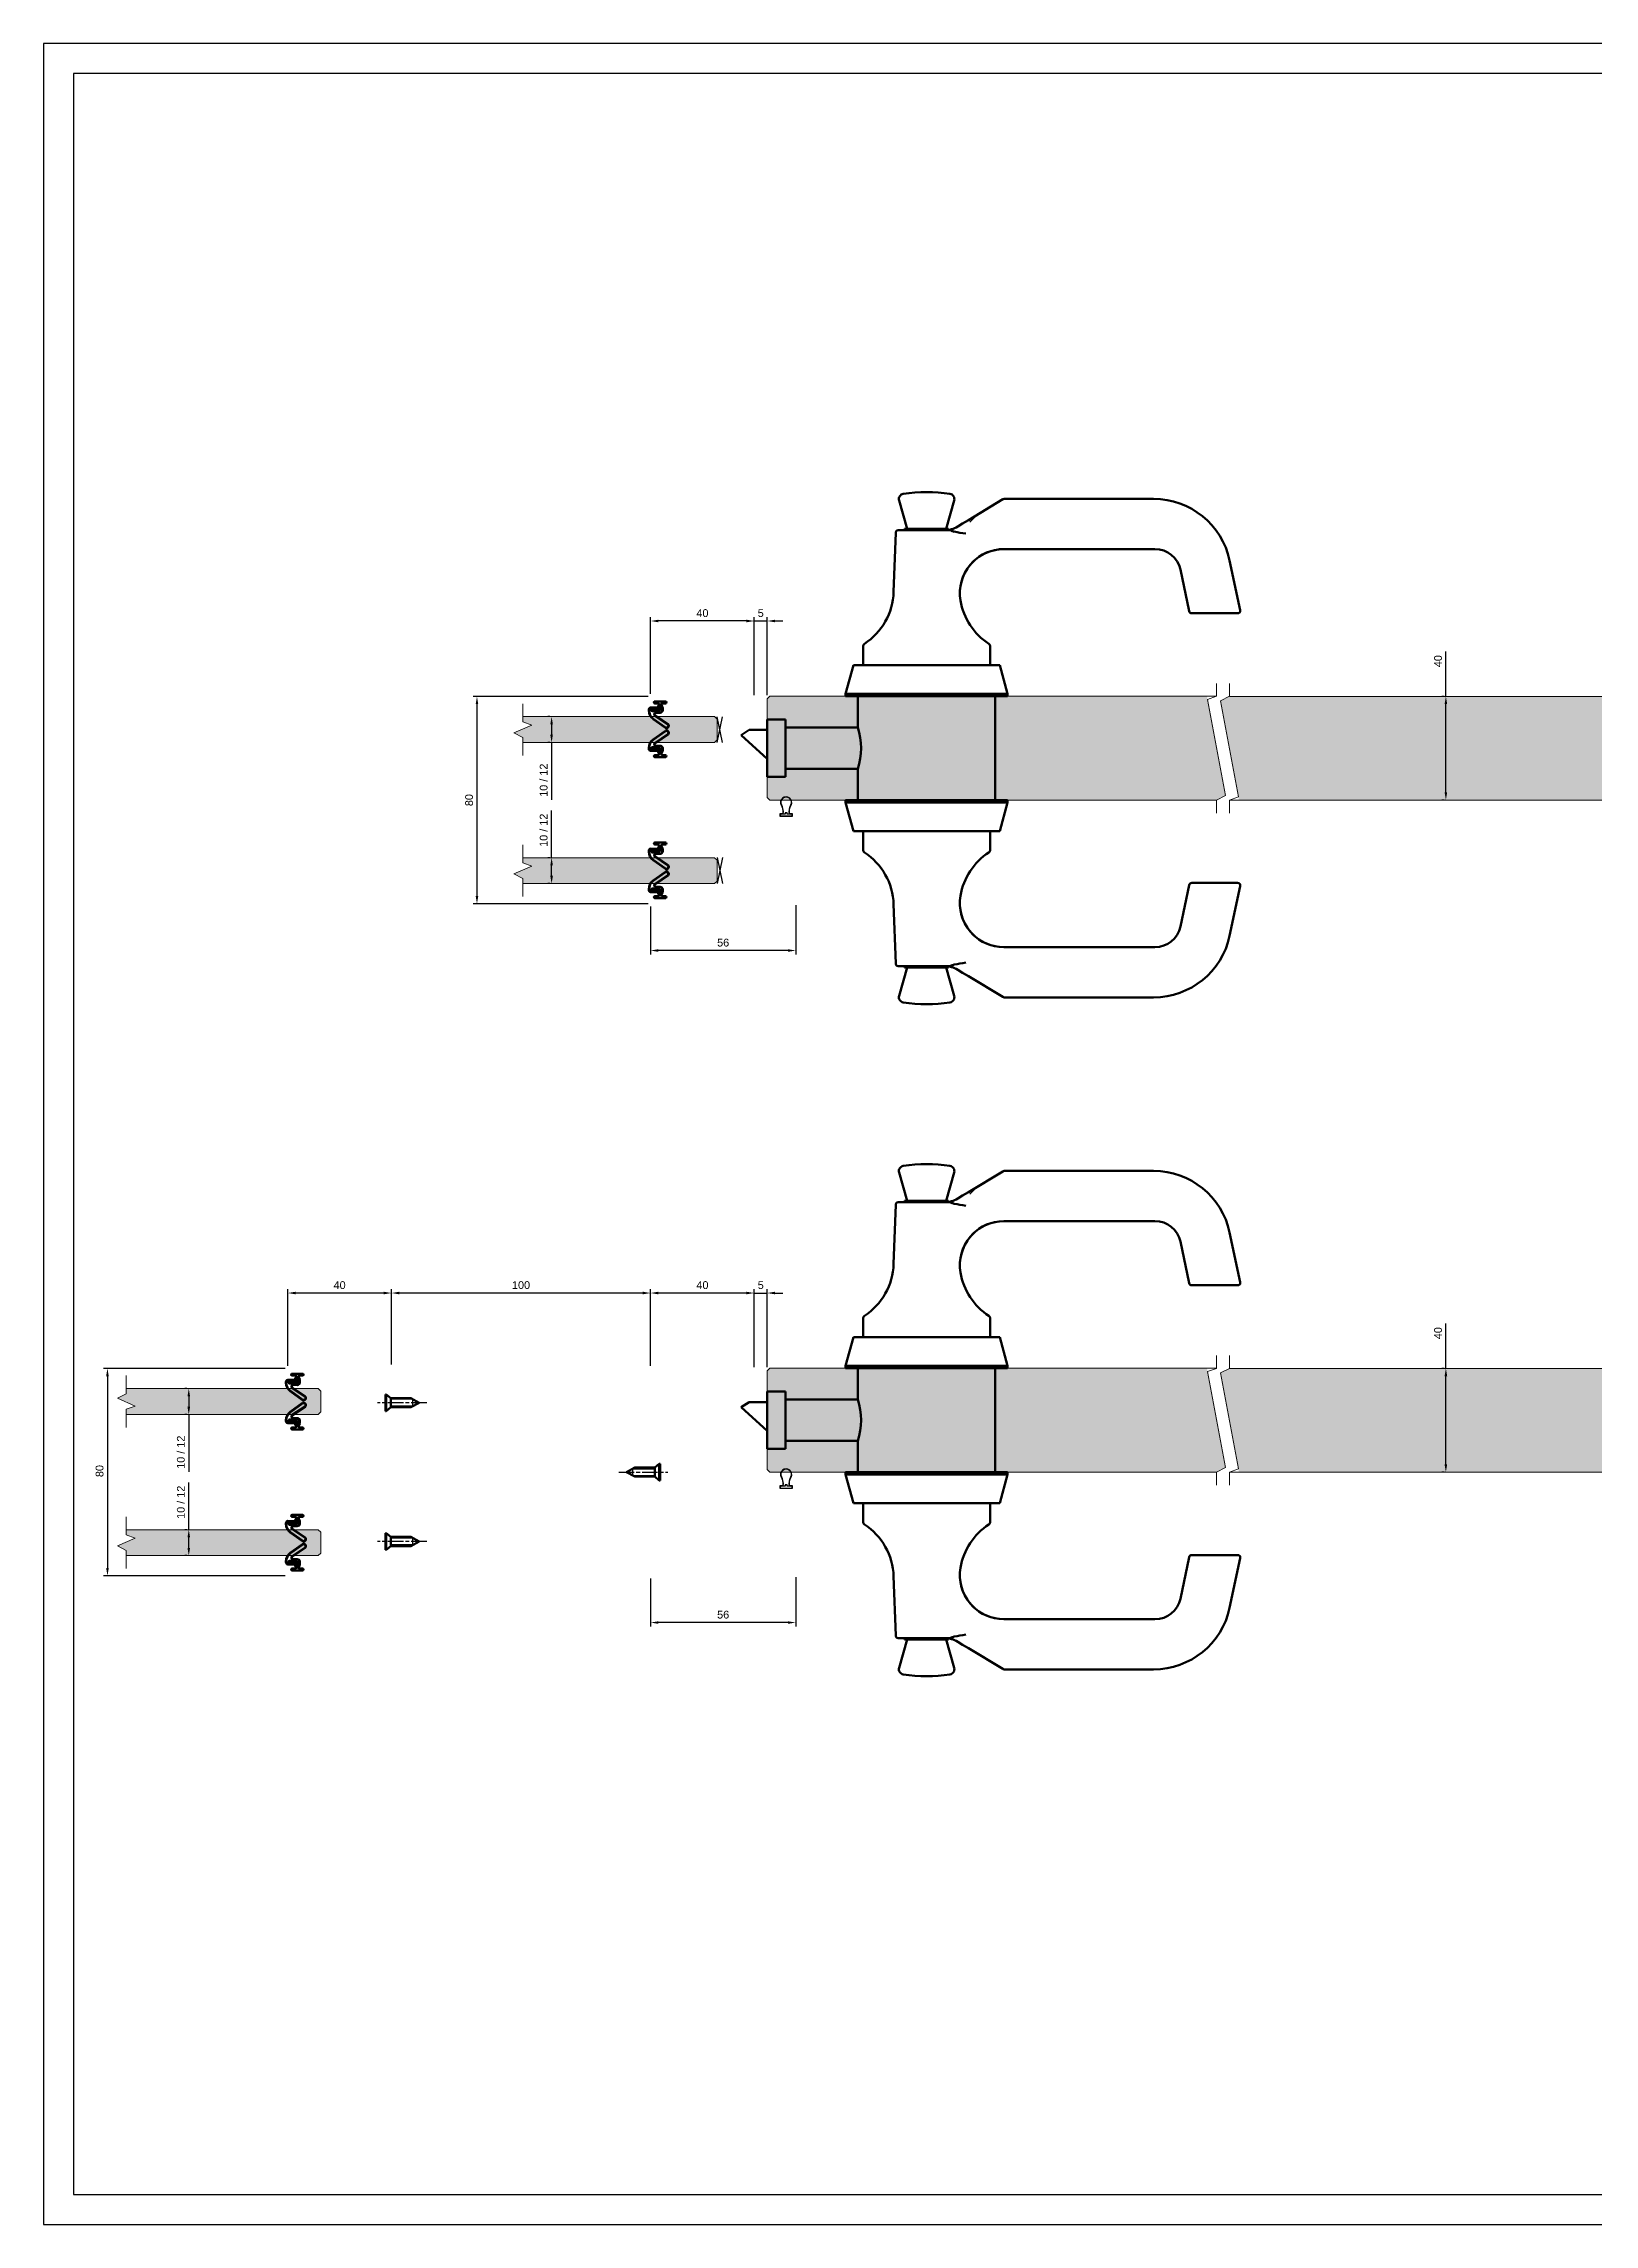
# Model space of a CAD drawing. Header units: millimetres. Extents: x 2175 to 3372, y 2423 to 3264.
# Drawn here: x 2175 to 2774, y 2423 to 3264 of the extents above; entities that cross this region are included whole.
import ezdxf
from ezdxf.lldxf.tags import DXFTag

# ---------------------------------------------------------------- set-up
doc = ezdxf.new("R2010")
doc.units = ezdxf.units.MM
doc.linetypes.add('AM_ISO08W050', pattern=[18, 12, -1.5, 3, -1.5])
doc.linetypes.add('AM_ISO08W050x2', pattern=[9, 6, -0.75, 1.5, -0.75])
for name, color, linetype in [('48800_-_L2315', 7, 'Continuous'), ('48800_-_L3000', 7, 'Continuous'), ('Blocchi', 7, 'Continuous'), ('COMP', 41, 'Continuous'), ('MANIGLIA_HOPPE_H', 7, 'Continuous'), ('PARTENZA_VERTICA', 7, 'Continuous'), ('quote', 3, 'Continuous')]:
    doc.layers.add(name, color=color, linetype=linetype)
for name, color, linetype, lineweight in [('AM_0N', 7, 'Continuous', 50), ('AM_4N', 3, 'Continuous', 25), ('AM_7N', 4, 'AM_ISO08W050', 25), ('GLASS & JOINTS', 250, 'Continuous', 13)]:
    doc.layers.add(name, color=color, linetype=linetype, lineweight=lineweight)
doc.layers.add('GLASS HATCH', color=7, linetype='Continuous', true_color=0xb8ffed, transparency=0.5)
doc.styles.get("Standard").update_dxf_attribs({"font": 'arial.ttf'})
tags = doc.linetypes.add('HIDDEN2', pattern=[4.7625, 3.175, -1.5875]).pattern_tags.tags
tags[6:7] = [DXFTag(74, 4), DXFTag(75, 0), DXFTag(340, '0'), DXFTag(46, 0.0), DXFTag(50, 0.0), DXFTag(44, 0.0), DXFTag(45, 0.0)]
tags[4:5] = [DXFTag(74, 4), DXFTag(75, 0), DXFTag(340, '0'), DXFTag(46, 0.0), DXFTag(50, 0.0), DXFTag(44, 0.0), DXFTag(45, 0.0)]
doc.dimstyles.new('ISO-25$0', dxfattribs={"dimtxt": 3, "dimasz": 3, "dimexe": 1.5, "dimexo": 1.5, "dimgap": 1.5, "dimtad": 1, "dimtxsty": 'Standard', "dimcen": 2.5, "dimadec": 0, "dimazin": 0, "dimtfac": 1, "dimtmove": 0, "dimatfit": 3, "dimfxl": 1, "dimarcsym": 0})

# ---------------------------------------------------------------- blocks, each defined once
blk = doc.blocks.new('48750')
at = {"layer": 'COMP'}
for p, q in [((-3.8, 1.56), (-4.38, 1.84)), ((-1.46, 1.14), (-2.05, 1.14)), ((-4.38, -1.84), (-3.8, -1.56)), ((-2.05, -1.14), (-1.46, -1.14))]:
    blk.add_line(p, q, dxfattribs=at)
blk.add_lwpolyline([(-0.95, 1.75, -0.414214), (-1.45, 1.25), (-2.05, 1.25, -0.117054), (-3.75, 1.65), (-4.33, 1.94, 1.622467), (-4.33, -1.94), (-3.75, -1.65, -0.117054), (-2.05, -1.25), (-1.45, -1.25, -0.414214), (-0.95, -1.75), (-0.95, -2.41), (0, -2.41), (0, 2.41), (-0.95, 2.41)], format="xyb", close=True, dxfattribs=at)
blk.add_lwpolyline([(-0.1, 2.32), (-0.85, 2.32), (-0.85, 0.4), (-1.35, 0.4), (-1.35, -0.4), (-0.85, -0.4), (-0.85, -2.31), (-0.1, -2.31)], close=True, dxfattribs=at)
for centre, radius, start, end in [((-5.3, 0), 2.07, 63.29482, 296.70518), ((-2.05, 5.03), 3.89, 243.29482, 270), ((-1.46, 1.75), 0.61, 270, 0), ((-2.05, -5.03), 3.89, 90, 116.70518), ((-1.46, -1.75), 0.61, 0, 90)]:
    blk.add_arc(centre, radius, start, end, dxfattribs=at)
blk = doc.blocks.new('48800')
at = {"layer": '48800_-_L3000', "linetype": 'Continuous', "lineweight": 5}
h = blk.add_hatch(dxfattribs=at)
h.set_pattern_fill('LINE', color=3, scale=2, angle=45, style=0)
h.set_pattern_definition([(45, (-6239.775, -3270.2284), (-4.490128, 4.490128), [])])
edge = h.paths.add_edge_path()
edge.add_arc((9.4, 2.41), 0.897, 334.12953, 494.36432)
edge.add_line((8.77, 3.05), (5.44, -1.86))
edge.add_arc((4.92, -1.52), 0.632, 270, 326.69915, ccw=False)
edge.add_arc((5, -1.51), 0.64, 180.31288, 262.86787, ccw=False)
edge.add_line((4.36, -1.52), (4.39, -0.03))
edge.add_arc((3.39, -0.03), 1, 0, 90)
edge.add_line((3.39, 0.97), (2.4, 0.97))
edge.add_arc((2.4, 0.71), 0.253, 90, 120)
edge.add_line((2.27, 0.93), (1.59, 0.54))
edge.add_arc((1.47, 0.76), 0.253, 270, 300, ccw=False)
edge.add_line((1.47, 0.51), (1.01, 0.51))
edge.add_line((1.01, 0.51), (1.01, 0.41))
edge.add_line((1.01, 0.41), (1.47, 0.41))
edge.add_arc((1.47, 0.76), 0.353, 270, 300)
edge.add_line((1.64, 0.45), (2.32, 0.85))
edge.add_arc((2.4, 0.71), 0.153, 90, 120, ccw=False)
edge.add_line((2.4, 0.87), (3.39, 0.87))
edge.add_arc((3.39, -0.03), 0.9, 0.06989, 90, ccw=False)
edge.add_line((4.29, -0.03), (4.26, -1.51))
edge.add_arc((5, -1.51), 0.74, 180.20051, 263.35004)
edge.add_arc((4.92, -1.52), 0.732, 269.51182, 326.6433)
edge.add_line((5.53, -1.92), (8.85, 2.99))
edge.add_arc((9.4, 2.41), 0.797, -25.27845, 133.65847, ccw=False)
edge.add_line((10.12, 2.07), (6.71, -2.69))
edge.add_arc((3.54, -0.42), 3.9, 270, 324.43426, ccw=False)
edge.add_line((3.54, -4.32), (3.25, -4.32))
edge.add_arc((3.27, -3.48), 0.839, 196.69401, 268.73177, ccw=False)
edge.add_line((2.47, -3.72), (2.5, -1.15))
edge.add_arc((2.15, -1.15), 0.353, 359.88621, 420)
edge.add_line((2.32, -0.85), (1.64, -0.45))
edge.add_arc((1.47, -0.76), 0.353, 60, 90)
edge.add_line((1.47, -0.41), (1.01, -0.41))
edge.add_line((1.01, -0.41), (1.01, -0.51))
edge.add_line((1.01, -0.51), (1.47, -0.51))
edge.add_arc((1.47, -0.76), 0.253, 60, 90, ccw=False)
edge.add_line((1.59, -0.54), (2.27, -0.93))
edge.add_arc((2.15, -1.15), 0.253, 0, 60, ccw=False)
edge.add_line((2.4, -1.15), (2.37, -3.74))
edge.add_arc((3.27, -3.48), 0.939, 195.73271, 268.8012)
edge.add_line((3.25, -4.42), (3.54, -4.42))
edge.add_arc((3.54, -0.42), 4, 270, 324.43426)
edge.add_line((6.8, -2.75), (10.2, 2.02))
at = {"layer": '48800_-_L2315', "color": 3, "linetype": 'Continuous', "lineweight": 50}
for p, q in [((2.37, 0.86), (2.37, 0.81)), ((2.37, 0.38), (2.37, 0.33)), ((3.25, 0.87), (3.25, 0.82)), ((2.37, -0.45), (2.37, -0.5)), ((2.37, -0.81), (2.37, -0.88)), ((3.25, -0.09), (3.25, -0.17)), ((3.25, -3.38), (3.25, -3.43)), ((3.25, -4.27), (3.25, -4.32))]:
    blk.add_line(p, q, dxfattribs=at)
at = {"layer": '48800_-_L3000', "color": 3, "linetype": 'Continuous', "lineweight": 50}
for p, q in [((0, 2.02), (0, -2.02)), ((0.76, 0.63), (0.76, 2.02)), ((1.47, 0.51), (1.01, 0.51)), ((1.01, 0.51), (1.01, 0.41)), ((1.01, 0.41), (1.47, 0.41)), ((1.96, 0.38), (1.01, 0.38)), ((2.27, 0.93), (1.59, 0.54)), ((1.64, 0.45), (2.32, 0.85)), ((2.35, 0.8), (1.7, 0.43)), ((1.7, 0.43), (1.96, 0.43)), ((3.39, 0.97), (2.4, 0.97)), ((2.4, 0.87), (3.39, 0.87)), ((3.39, 0.82), (2.4, 0.82)), ((8.77, 3.05), (5.44, -1.86)), ((5.53, -1.92), (8.85, 2.99)), ((8.88, 2.95), (5.57, -1.95)), ((6.67, -2.66), (10.07, 2.09)), ((10.12, 2.07), (6.71, -2.69)), ((6.8, -2.75), (10.2, 2.02)), ((0.76, -2.02), (0.76, -0.63)), ((1.01, -0.38), (2, -0.38)), ((1.47, -0.41), (1.01, -0.41)), ((1.01, -0.41), (1.01, -0.51)), ((1.01, -0.51), (1.47, -0.51)), ((1.59, -0.54), (2.27, -0.93)), ((2.32, -0.85), (1.64, -0.45)), ((2, -0.43), (1.7, -0.43)), ((1.7, -0.43), (2.35, -0.8)), ((2.4, -1.15), (2.37, -3.74)), ((2.47, -3.72), (2.5, -1.15)), ((2.55, -1.15), (2.52, -3.72)), ((2.95, -3.02), (2.95, -1.38)), ((3, -1.38), (3, -3.02)), ((3.25, -4.27), (3.54, -4.27)), ((3.54, -4.32), (3.25, -4.32)), ((3.25, -4.42), (3.54, -4.42)), ((3.76, -3.02), (3.76, -1.42)), ((3.81, -1.42), (3.81, -3.02)), ((4.21, -1.51), (4.24, -0.03)), ((4.29, -0.03), (4.26, -1.51)), ((4.36, -1.52), (4.39, -0.03))]:
    blk.add_line(p, q, dxfattribs=at)
for centre, radius, start, end in [((0.38, 2.02), 0.379, 0, 180), ((1.01, 0.63), 0.253, 180, 270), ((1.47, 0.76), 0.253, 270, 300), ((1.47, 0.76), 0.353, 270, 300), ((1.96, -1.42), 1.85, 0, 90), ((1.96, -1.42), 1.8, 0, 90), ((2.4, 0.71), 0.253, 90, 120), ((2.4, 0.71), 0.153, 90, 120), ((2.4, 0.71), 0.103, 90, 120), ((3.39, -0.03), 1, 0, 90), ((3.39, -0.03), 0.9, 0.06989, 90), ((3.39, -0.03), 0.85, 0.10937, 90), ((9.4, 2.41), 0.897, 334.12953, 134.36432), ((9.4, 2.41), 0.797, 334.72155, 133.65847), ((9.4, 2.41), 0.747, 335.06135, 133.25328), ((0.38, -2.02), 0.379, 180, 0), ((1.01, -0.63), 0.253, 90, 180), ((1.47, -0.76), 0.353, 60, 90), ((1.47, -0.76), 0.253, 60, 90), ((2, -1.38), 1, 0, 90), ((2, -1.38), 0.95, 0, 90), ((2.15, -1.15), 0.253, 0, 60), ((2.15, -1.15), 0.353, 359.88621, 60), ((2.15, -1.15), 0.403, 359.84598, 60), ((3.27, -3.48), 0.939, 195.73271, 268.8012), ((3.27, -3.48), 0.839, 196.69401, 268.73177), ((3.27, -3.48), 0.789, 197.24238, 268.6922), ((3.38, -3.02), 0.429, 180, 0), ((3.38, -3.02), 0.379, 180, 0), ((3.54, -0.42), 3.85, 270, 324.43426), ((3.54, -0.42), 3.9, 270, 324.43426), ((3.54, -0.42), 4, 270, 324.43426), ((5, -1.51), 0.79, 180.15251, 263.54516), ((5, -1.51), 0.74, 180.20051, 263.35004), ((5, -1.51), 0.64, 180.31288, 262.86787), ((4.92, -1.52), 0.732, 269.51182, 326.6433), ((4.92, -1.52), 0.782, 269.31452, 326.61948), ((4.92, -1.52), 0.632, 270, 326.69915)]:
    blk.add_arc(centre, radius, start, end, dxfattribs=at)
at = {"layer": 'PARTENZA_VERTICA', "color": 3, "linetype": 'Continuous', "lineweight": 50}
for p, q in [((2.2, 0.72), (2.2, 0.77)), ((2.2, 0.36), (2.2, 0.41)), ((2.2, -0.45), (2.2, -0.4)), ((2.2, -0.77), (2.2, -0.72))]:
    blk.add_line(p, q, dxfattribs=at)
blk = doc.blocks.new('vite TSPIC autofil 3.5x13')
at = {"layer": 'AM_0N'}
for points in [[(-1.75, 7.7), (0, 10.9)], [(-1.75, 7.7), (0, 10.9)], [(1.75, 7.7), (0, 10.9)], [(1.75, 7.7), (0, 10.9)], [(-1.75, 0), (-1.75, 7.7)], [(-1.75, 0), (-1.75, 7.7)], [(-1.75, 0), (1.75, 0)], [(1.75, 0), (1.75, 7.7)], [(1.75, 0), (1.75, 7.7)], [(1.75, 0), (3.22, -1.75)], [(-1.75, 0), (-3.22, -1.75)], [(-3.22, -1.75), (3.22, -1.75)], [(-3.22, -2.1), (-3.22, -1.75)], [(-3.22, -2.1), (-3.22, -1.75)], [(-3.22, -2.1), (3.22, -2.1)], [(3.22, -2.1), (3.22, -1.75)], [(3.22, -2.1), (3.22, -1.75)]]:
    blk.add_lwpolyline(points, dxfattribs=at)
at = {"layer": 'AM_4N'}
for points in [[(-1.32, 8.49), (-1.32, 0)], [(-1.32, 8.49), (1.32, 8.49)], [(-1.32, 8.49), (-1.32, 0)], [(-1.32, 8.49), (1.32, 8.49)], [(1.32, 8.49), (1.32, 0)], [(1.32, 8.49), (1.32, 0)]]:
    blk.add_lwpolyline(points, dxfattribs=at)
at = {"layer": 'AM_7N', "linetype": 'AM_ISO08W050x2'}
blk.add_lwpolyline([(0, 13.9), (0, -5.1)], dxfattribs=at)
blk = doc.blocks.new('*D19')
at = {"layer": 'Defpoints', "color": 0, "transparency": 16777216}
for p in [(2717.19, 2753.22), (2716.4, 2713.22), (2717.19, 2713.22)]:
    blk.add_point(p, dxfattribs=at)
at = {"layer": 'quote', "color": 0, "lineweight": -2, "transparency": 16777216}
for p, q in [((2716.4, 2753.22), (2716.4, 2770.51)), ((2715.69, 2753.22), (2714.9, 2753.22)), ((2716.4, 2716.22), (2716.4, 2750.22)), ((2715.69, 2713.22), (2714.9, 2713.22))]:
    blk.add_line(p, q, dxfattribs=at)
at = {"layer": 'quote', "color": 0, "transparency": 16777216}
for points in [[(2715.9, 2750.22), (2716.9, 2750.22), (2716.4, 2753.22)], [(2715.9, 2716.22), (2716.9, 2716.22), (2716.4, 2713.22)]]:
    blk.add_solid(points, dxfattribs=at)
at = {"layer": 'quote', "color": 0, "transparency": 16777216, "insert": (2713.37, 2766.8), "char_height": 3, "attachment_point": 5, "rotation": 90}
blk.add_mtext('40', dxfattribs=at)
blk = doc.blocks.new('Maniglia Paris HCS')
at = {"layer": 'MANIGLIA_HOPPE_H', "color": 2, "linetype": 'Continuous', "lineweight": 50}
for p, q in [((54.01, 84.55), (50.86, 95.53)), ((72.14, 95.53), (68.99, 84.55)), ((77.65, 87.96), (90.96, 95.96)), ((91.48, 96.11), (149.09, 96.11)), ((70, 84.55), (53, 84.55)), ((53, 84.55), (53, 84.05)), ((70, 84.18), (70, 84.55)), ((73.52, 85.48), (75.41, 86.62)), ((75.41, 86.62), (77.65, 87.96)), ((49.56, 83.09), (48.76, 60.23)), ((50.56, 84.05), (65.96, 84.05)), ((65.96, 84.05), (70.18, 84.05)), ((149.62, 76.76), (91.33, 76.76)), ((162.81, 52.79), (159.4, 68.84)), ((178.43, 72.34), (182.5, 53.21)), ((171.97, 52), (163.79, 52)), ((173.34, 52), (171.97, 52)), ((181.52, 52), (173.34, 52)), ((37.04, 39.36), (37.04, 32)), ((85.96, 32), (85.96, 39.36)), ((33.25, 32), (30.25, 21)), ((89.75, 32), (33.25, 32)), ((92.75, 21), (89.75, 32)), ((92.75, 21), (30.25, 21)), ((30.25, 21), (30.25, 20)), ((92.75, 20), (30.25, 20)), ((35, 20), (35, 8)), ((88, -20), (88, 20)), ((92.75, 20), (92.75, 21)), ((0, 11), (0, -11)), ((7, 11), (0, 11)), ((7, 11), (7, -11)), ((-10, 5), (-7, 7)), ((0, -4.09), (-10, 5)), ((0, 7), (-7, 7)), ((35, 8), (7, 8)), ((7, -8), (35, -8)), ((35, -8), (35, -20)), ((0, -11), (7, -11)), ((92.75, -20), (30.25, -20)), ((30.25, -20), (30.25, -21)), ((92.75, -21), (30.25, -21)), ((30.25, -21), (33.25, -32)), ((89.75, -32), (92.75, -21)), ((92.75, -21), (92.75, -20)), ((89.75, -32), (33.25, -32)), ((37.04, -32), (37.04, -39.35)), ((85.96, -39.35), (85.96, -32)), ((159.4, -68.84), (162.81, -52.79)), ((163.79, -52), (171.97, -52)), ((171.97, -52), (173.34, -52)), ((173.34, -52), (181.52, -52)), ((182.5, -53.21), (178.43, -72.34)), ((48.76, -60.22), (49.56, -83.09)), ((50.56, -84.05), (65.96, -84.05)), ((65.82, -84.05), (53, -84.05)), ((53, -84.05), (53, -84.55)), ((70.18, -84.05), (65.96, -84.05)), ((91.33, -76.76), (149.62, -76.76)), ((50.86, -95.53), (54.01, -84.55)), ((70, -84.55), (53, -84.55)), ((68.99, -84.55), (72.14, -95.53)), ((70, -84.55), (70, -84.18)), ((75.41, -86.62), (73.52, -85.48)), ((77.65, -87.96), (75.41, -86.62)), ((90.96, -95.96), (77.65, -87.96)), ((149.09, -96.11), (91.48, -96.11))]:
    blk.add_line(p, q, dxfattribs=at)
for centre, radius, start, end in [((52.79, 96.08), 2, 98.75877, 196.00146), ((61.5, 39.53), 59.22, 81.24123, 98.75877), ((70.21, 96.08), 2, 343.99854, 81.24123), ((91.48, 95.11), 1, 90, 120.99967), ((149.09, 66.11), 30, 12.00122, 90), ((68.37, 94.05), 10, 270, 300.99967), ((50.56, 83.05), 1, 90, 177.99971), ((106.45, 266.2), 185.9, 259.37863, 260.75351), ((91.34, 59.76), 17, 90, 189.61948), ((149.62, 66.76), 10, 11.99967, 90), ((23.78, 61.1), 25, 303.26441, 357.99971), ((99.22, 61.1), 25, 189.61948, 236.73559), ((163.79, 53), 1, 191.99967, 270), ((181.52, 53), 1, 270, 12.00122), ((38.04, 39.36), 1, 123.26441, 180), ((84.96, 39.36), 1, 0, 56.73559), ((9.73, 0), 26.5, 342.42996, 17.57004), ((38.04, -39.35), 1, 180, 236.73522), ((23.78, -61.09), 25, 2.00029, 56.73522), ((99.22, -61.09), 25, 123.26478, 170.40914), ((84.96, -39.35), 1, 303.26478, 0), ((91.34, -59.76), 17, 170.40914, 270), ((163.79, -53), 1, 90, 168.00033), ((181.52, -53), 1, 347.99878, 90), ((149.09, -66.11), 30, 270, 347.99878), ((149.62, -66.76), 10, 270, 348.00033), ((50.56, -83.05), 1, 182.00029, 270), ((68.37, -94.05), 10, 59.00033, 90), ((106.45, -266.2), 185.9, 99.24649, 100.62137), ((52.79, -96.08), 2, 163.99854, 261.24123), ((61.5, -39.53), 59.22, 261.24123, 278.75877), ((70.21, -96.08), 2, 278.75877, 16.00146), ((91.48, -95.11), 1, 239.00033, 270)]:
    blk.add_arc(centre, radius, start, end, dxfattribs=at)
at = {"layer": 'MANIGLIA_HOPPE_H', "color": 2, "linetype": 'HIDDEN2', "lineweight": 25}
blk.add_arc((96.89, 69.76), 25.52, 122.73615, 137.1865, dxfattribs=at)
for centre, start_param, end_param in [((91.33, 59.76), 0, 1.622245), ((91.33, -59.76), 1.520997, 3.141593)]:
    blk.add_ellipse(centre, major_axis=(0, 17), ratio=0.99986, start_param=start_param, end_param=end_param, dxfattribs=at)
at = {"layer": 'MANIGLIA_HOPPE_H', "color": 2, "linetype": 'Continuous', "lineweight": 50}
for centre, start_param, end_param in [((91.33, 59.76), 0, 1.614503), ((91.33, -59.76), 1.522329, 3.141593)]:
    blk.add_ellipse(centre, major_axis=(0, 17), ratio=0.99986, start_param=start_param, end_param=end_param, dxfattribs=at)
for points in [[(70.18, 84.05), (70.35, 84.05), (70.52, 84.04), (70.84, 83.97), (71, 83.91), (71.32, 83.78), (71.48, 83.7), (71.83, 83.57), (72, 83.52), (72.19, 83.48)], [(72.19, -83.48), (72, -83.52), (71.83, -83.57), (71.49, -83.7), (71.32, -83.78), (71, -83.91), (70.85, -83.97), (70.52, -84.04), (70.35, -84.05), (70.18, -84.05)]]:
    blk.add_open_spline(points, degree=3, knots=[0, 0, 0, 0, 0.25, 0.25, 0.5, 0.5, 0.75, 0.75, 1, 1, 1, 1], dxfattribs=at)
blk = doc.blocks.new('*D20')
at = {"layer": 'Defpoints', "color": 0, "transparency": 16777216}
for p in [(2717.19, 3012.38), (2716.4, 2972.38), (2717.19, 2972.38)]:
    blk.add_point(p, dxfattribs=at)
at = {"layer": 'quote', "color": 0, "lineweight": -2, "transparency": 16777216}
for p, q in [((2716.4, 3012.38), (2716.4, 3029.67)), ((2715.69, 3012.38), (2714.9, 3012.38)), ((2716.4, 2975.38), (2716.4, 3009.38)), ((2715.69, 2972.38), (2714.9, 2972.38))]:
    blk.add_line(p, q, dxfattribs=at)
at = {"layer": 'quote', "color": 0, "transparency": 16777216}
for points in [[(2715.9, 3009.38), (2716.9, 3009.38), (2716.4, 3012.38)], [(2715.9, 2975.38), (2716.9, 2975.38), (2716.4, 2972.38)]]:
    blk.add_solid(points, dxfattribs=at)
at = {"layer": 'quote', "color": 0, "transparency": 16777216, "insert": (2713.37, 3025.96), "char_height": 3, "attachment_point": 5, "rotation": 90}
blk.add_mtext('40', dxfattribs=at)
blk = doc.blocks.new('Cartiglio A3')
at = {"color": 6}
for points in [[(0, 726.876), (0, 0), (1034.376, 0), (1034.376, 726.876)], [(10, 716.876), (10, 10), (1024.376, 10), (1024.376, 716.876)]]:
    blk.add_lwpolyline(points, close=True, dxfattribs=at)
blk = doc.blocks.new('*D86')
at = {"layer": 'Defpoints', "color": 0, "transparency": 16777216}
for p in [(2410.04, 3012.38), (2342.54, 2932.38), (2410.05, 2932.38)]:
    blk.add_point(p, dxfattribs=at)
at = {"layer": 'quote', "color": 0, "lineweight": -2, "transparency": 16777216}
for p, q in [((2408.54, 3012.38), (2341.04, 3012.38)), ((2342.54, 3009.38), (2342.54, 2935.38)), ((2408.55, 2932.38), (2341.04, 2932.38))]:
    blk.add_line(p, q, dxfattribs=at)
at = {"layer": 'quote', "color": 0, "transparency": 16777216}
for points in [[(2342.04, 3009.38), (2343.04, 3009.38), (2342.54, 3012.38)], [(2342.04, 2935.38), (2343.04, 2935.38), (2342.54, 2932.38)]]:
    blk.add_solid(points, dxfattribs=at)
at = {"layer": 'quote', "color": 0, "transparency": 16777216, "insert": (2339.51, 2972.38), "char_height": 3, "attachment_point": 5, "rotation": 90}
blk.add_mtext('80', dxfattribs=at)
blk = doc.blocks.new('*D87')
at = {"layer": 'Defpoints', "color": 0, "transparency": 16777216}
for p in [(2409.54, 3041.45), (2409.54, 3011.89), (2449.54, 3011.38)]:
    blk.add_point(p, dxfattribs=at)
at = {"layer": 'quote', "color": 0, "lineweight": -2, "transparency": 16777216}
for p, q in [((2409.54, 3013.39), (2409.54, 3042.95)), ((2446.54, 3041.45), (2412.54, 3041.45)), ((2449.54, 3012.88), (2449.54, 3042.95))]:
    blk.add_line(p, q, dxfattribs=at)
at = {"layer": 'quote', "color": 0, "transparency": 16777216}
for points in [[(2412.54, 3041.95), (2412.54, 3040.95), (2409.54, 3041.45)], [(2446.54, 3041.95), (2446.54, 3040.95), (2449.54, 3041.45)]]:
    blk.add_solid(points, dxfattribs=at)
at = {"layer": 'quote', "color": 0, "transparency": 16777216, "insert": (2429.54, 3044.48), "char_height": 3, "attachment_point": 5}
blk.add_mtext('40', dxfattribs=at)
blk = doc.blocks.new('*D89')
at = {"layer": 'Defpoints', "color": 0, "transparency": 16777216}
for p in [(2454.54, 3041.45), (2449.54, 3011.38), (2454.54, 3011.38)]:
    blk.add_point(p, dxfattribs=at)
at = {"layer": 'quote', "color": 0, "lineweight": -2, "transparency": 16777216}
for p, q in [((2446.54, 3041.45), (2443.54, 3041.45)), ((2449.54, 3012.88), (2449.54, 3042.95)), ((2449.54, 3041.45), (2454.54, 3041.45)), ((2454.54, 3012.88), (2454.54, 3042.95)), ((2457.54, 3041.45), (2460.54, 3041.45))]:
    blk.add_line(p, q, dxfattribs=at)
at = {"layer": 'quote', "color": 0, "transparency": 16777216}
for points in [[(2446.54, 3041.95), (2446.54, 3040.95), (2449.54, 3041.45)], [(2457.54, 3041.95), (2457.54, 3040.95), (2454.54, 3041.45)]]:
    blk.add_solid(points, dxfattribs=at)
at = {"layer": 'quote', "color": 0, "transparency": 16777216, "insert": (2452.04, 3044.48), "char_height": 3, "attachment_point": 5}
blk.add_mtext('5', dxfattribs=at)
blk = doc.blocks.new('*D96')
at = {"layer": 'Defpoints', "color": 0, "transparency": 16777216}
for p in [(2231.34, 2745.42), (2232.13, 2745.42), (2232.13, 2735.42)]:
    blk.add_point(p, dxfattribs=at)
at = {"layer": 'quote', "color": 0, "lineweight": -2, "transparency": 16777216}
for p, q in [((2230.63, 2745.42), (2229.84, 2745.42)), ((2231.34, 2742.42), (2231.34, 2738.42)), ((2230.63, 2735.42), (2229.84, 2735.42)), ((2231.34, 2735.42), (2231.34, 2713.32))]:
    blk.add_line(p, q, dxfattribs=at)
at = {"layer": 'quote', "color": 0, "transparency": 16777216}
for points in [[(2230.84, 2742.42), (2231.84, 2742.42), (2231.34, 2745.42)], [(2230.84, 2738.42), (2231.84, 2738.42), (2231.34, 2735.42)]]:
    blk.add_solid(points, dxfattribs=at)
at = {"layer": 'quote', "color": 0, "transparency": 16777216, "insert": (2228.29, 2720.89), "char_height": 3, "attachment_point": 5, "rotation": 90}
blk.add_mtext('10 / 12', dxfattribs=at)
blk = doc.blocks.new('*D97')
at = {"layer": 'Defpoints', "color": 0, "transparency": 16777216}
for p in [(2231.34, 2691.02), (2232.13, 2691.02), (2232.13, 2681.02)]:
    blk.add_point(p, dxfattribs=at)
at = {"layer": 'quote', "color": 0, "lineweight": -2, "transparency": 16777216}
for p, q in [((2231.34, 2691.02), (2231.34, 2709.16)), ((2230.63, 2691.02), (2229.84, 2691.02)), ((2231.34, 2684.02), (2231.34, 2688.02)), ((2230.63, 2681.02), (2229.84, 2681.02))]:
    blk.add_line(p, q, dxfattribs=at)
at = {"layer": 'quote', "color": 0, "transparency": 16777216}
for points in [[(2230.84, 2688.02), (2231.84, 2688.02), (2231.34, 2691.02)], [(2230.84, 2684.02), (2231.84, 2684.02), (2231.34, 2681.02)]]:
    blk.add_solid(points, dxfattribs=at)
at = {"layer": 'quote', "color": 0, "transparency": 16777216, "insert": (2228.29, 2701.59), "char_height": 3, "attachment_point": 5, "rotation": 90}
blk.add_mtext('10 / 12', dxfattribs=at)
blk = doc.blocks.new('*D98')
at = {"layer": 'Defpoints', "color": 0, "transparency": 16777216}
for p in [(2409.54, 2782.29), (2409.54, 2752.73), (2449.54, 2752.22)]:
    blk.add_point(p, dxfattribs=at)
at = {"layer": 'quote', "color": 0, "lineweight": -2, "transparency": 16777216}
for p, q in [((2409.54, 2754.23), (2409.54, 2783.79)), ((2449.54, 2753.72), (2449.54, 2783.79)), ((2446.54, 2782.29), (2412.54, 2782.29))]:
    blk.add_line(p, q, dxfattribs=at)
at = {"layer": 'quote', "color": 0, "transparency": 16777216}
for points in [[(2412.54, 2782.79), (2412.54, 2781.79), (2409.54, 2782.29)], [(2446.54, 2782.79), (2446.54, 2781.79), (2449.54, 2782.29)]]:
    blk.add_solid(points, dxfattribs=at)
at = {"layer": 'quote', "color": 0, "transparency": 16777216, "insert": (2429.54, 2785.33), "char_height": 3, "attachment_point": 5}
blk.add_mtext('40', dxfattribs=at)
blk = doc.blocks.new('*D100')
at = {"layer": 'Defpoints', "color": 0, "transparency": 16777216}
for p in [(2454.54, 2782.29), (2449.54, 2752.22), (2454.54, 2752.22)]:
    blk.add_point(p, dxfattribs=at)
at = {"layer": 'quote', "color": 0, "lineweight": -2, "transparency": 16777216}
for p, q in [((2449.54, 2753.72), (2449.54, 2783.79)), ((2454.54, 2753.72), (2454.54, 2783.79)), ((2446.54, 2782.29), (2443.54, 2782.29)), ((2449.54, 2782.29), (2454.54, 2782.29)), ((2457.54, 2782.29), (2460.54, 2782.29))]:
    blk.add_line(p, q, dxfattribs=at)
at = {"layer": 'quote', "color": 0, "transparency": 16777216}
for points in [[(2446.54, 2782.79), (2446.54, 2781.79), (2449.54, 2782.29)], [(2457.54, 2782.79), (2457.54, 2781.79), (2454.54, 2782.29)]]:
    blk.add_solid(points, dxfattribs=at)
at = {"layer": 'quote', "color": 0, "transparency": 16777216, "insert": (2452.04, 2785.32), "char_height": 3, "attachment_point": 5}
blk.add_mtext('5', dxfattribs=at)
blk = doc.blocks.new('*D107')
at = {"layer": 'Defpoints', "color": 0, "transparency": 16777216}
for p in [(2309.54, 2782.29), (2309.54, 2753.22), (2409.54, 2753.22)]:
    blk.add_point(p, dxfattribs=at)
at = {"layer": 'quote', "color": 0, "lineweight": -2, "transparency": 16777216}
for p, q in [((2309.54, 2754.72), (2309.54, 2783.79)), ((2409.54, 2754.72), (2409.54, 2783.79)), ((2406.54, 2782.29), (2312.54, 2782.29))]:
    blk.add_line(p, q, dxfattribs=at)
at = {"layer": 'quote', "color": 0, "transparency": 16777216}
for points in [[(2312.54, 2782.79), (2312.54, 2781.79), (2309.54, 2782.29)], [(2406.54, 2782.79), (2406.54, 2781.79), (2409.54, 2782.29)]]:
    blk.add_solid(points, dxfattribs=at)
at = {"layer": 'quote', "color": 0, "transparency": 16777216, "insert": (2359.54, 2785.33), "char_height": 3, "attachment_point": 5}
blk.add_mtext('100', dxfattribs=at)
blk = doc.blocks.new('*D108')
at = {"layer": 'Defpoints', "color": 0, "transparency": 16777216}
for p in [(2269.54, 2782.29), (2269.54, 2752.72), (2309.54, 2753.22)]:
    blk.add_point(p, dxfattribs=at)
at = {"layer": 'quote', "color": 0, "lineweight": -2, "transparency": 16777216}
for p, q in [((2269.54, 2754.22), (2269.54, 2783.79)), ((2309.54, 2754.72), (2309.54, 2783.79)), ((2306.54, 2782.29), (2272.54, 2782.29))]:
    blk.add_line(p, q, dxfattribs=at)
at = {"layer": 'quote', "color": 0, "transparency": 16777216}
for points in [[(2272.54, 2782.79), (2272.54, 2781.79), (2269.54, 2782.29)], [(2306.54, 2782.79), (2306.54, 2781.79), (2309.54, 2782.29)]]:
    blk.add_solid(points, dxfattribs=at)
at = {"layer": 'quote', "color": 0, "transparency": 16777216, "insert": (2289.54, 2785.33), "char_height": 3, "attachment_point": 5}
blk.add_mtext('40', dxfattribs=at)
blk = doc.blocks.new('*D109')
at = {"layer": 'Defpoints', "color": 0, "transparency": 16777216}
for p in [(2270.04, 2753.22), (2199.96, 2673.22), (2270.04, 2673.22)]:
    blk.add_point(p, dxfattribs=at)
at = {"layer": 'quote', "color": 0, "lineweight": -2, "transparency": 16777216}
for p, q in [((2268.54, 2753.22), (2198.46, 2753.22)), ((2199.96, 2750.22), (2199.96, 2676.22)), ((2268.54, 2673.22), (2198.46, 2673.22))]:
    blk.add_line(p, q, dxfattribs=at)
at = {"layer": 'quote', "color": 0, "transparency": 16777216}
for points in [[(2199.46, 2750.22), (2200.46, 2750.22), (2199.96, 2753.22)], [(2199.46, 2676.22), (2200.46, 2676.22), (2199.96, 2673.22)]]:
    blk.add_solid(points, dxfattribs=at)
at = {"layer": 'quote', "color": 0, "transparency": 16777216, "insert": (2196.93, 2713.63), "char_height": 3, "attachment_point": 5, "rotation": 90}
blk.add_mtext('80', dxfattribs=at)
blk = doc.blocks.new('*D119')
at = {"layer": 'Defpoints', "color": 0, "transparency": 16777216}
for p in [(2371.34, 3004.58), (2372.13, 3004.58), (2372.13, 2994.58)]:
    blk.add_point(p, dxfattribs=at)
at = {"layer": 'quote', "color": 0, "lineweight": -2, "transparency": 16777216}
for p, q in [((2370.63, 3004.58), (2369.84, 3004.58)), ((2370.63, 2994.58), (2369.84, 2994.58)), ((2371.34, 3001.58), (2371.34, 2997.58)), ((2371.34, 2994.58), (2371.34, 2972.48))]:
    blk.add_line(p, q, dxfattribs=at)
at = {"layer": 'quote', "color": 0, "transparency": 16777216}
for points in [[(2370.84, 3001.58), (2371.84, 3001.58), (2371.34, 3004.58)], [(2370.84, 2997.58), (2371.84, 2997.58), (2371.34, 2994.58)]]:
    blk.add_solid(points, dxfattribs=at)
at = {"layer": 'quote', "color": 0, "transparency": 16777216, "insert": (2368.29, 2980.05), "char_height": 3, "attachment_point": 5, "rotation": 90}
blk.add_mtext('10 / 12', dxfattribs=at)
blk = doc.blocks.new('*D120')
at = {"layer": 'Defpoints', "color": 0, "transparency": 16777216}
for p in [(2371.34, 2950.18), (2372.13, 2950.18), (2372.13, 2940.18)]:
    blk.add_point(p, dxfattribs=at)
at = {"layer": 'quote', "color": 0, "lineweight": -2, "transparency": 16777216}
for p, q in [((2371.34, 2950.18), (2371.34, 2968.32)), ((2370.63, 2950.18), (2369.84, 2950.18)), ((2371.34, 2943.18), (2371.34, 2947.18)), ((2370.63, 2940.18), (2369.84, 2940.18))]:
    blk.add_line(p, q, dxfattribs=at)
at = {"layer": 'quote', "color": 0, "transparency": 16777216}
for points in [[(2370.84, 2947.18), (2371.84, 2947.18), (2371.34, 2950.18)], [(2370.84, 2943.18), (2371.84, 2943.18), (2371.34, 2940.18)]]:
    blk.add_solid(points, dxfattribs=at)
at = {"layer": 'quote', "color": 0, "transparency": 16777216, "insert": (2368.29, 2960.75), "char_height": 3, "attachment_point": 5, "rotation": 90}
blk.add_mtext('10 / 12', dxfattribs=at)
blk = doc.blocks.new('*D128')
at = {"layer": 'Defpoints', "color": 0, "transparency": 16777216}
for p in [(2409.54, 2932.88), (2465.54, 2933.38), (2409.54, 2914.37)]:
    blk.add_point(p, dxfattribs=at)
at = {"layer": 'quote', "color": 0, "lineweight": -2, "transparency": 16777216}
for p, q in [((2409.54, 2931.38), (2409.54, 2912.87)), ((2465.54, 2931.88), (2465.54, 2912.87)), ((2462.54, 2914.37), (2412.54, 2914.37))]:
    blk.add_line(p, q, dxfattribs=at)
at = {"layer": 'quote', "color": 0, "transparency": 16777216}
for points in [[(2412.54, 2914.87), (2412.54, 2913.87), (2409.54, 2914.37)], [(2462.54, 2914.87), (2462.54, 2913.87), (2465.54, 2914.37)]]:
    blk.add_solid(points, dxfattribs=at)
at = {"layer": 'quote', "color": 0, "transparency": 16777216, "insert": (2437.54, 2917.4), "char_height": 3, "attachment_point": 5}
blk.add_mtext('56', dxfattribs=at)
blk = doc.blocks.new('*D130')
at = {"layer": 'Defpoints', "color": 0, "transparency": 16777216}
for p in [(2409.54, 2673.72), (2465.54, 2674.22), (2409.54, 2655.21)]:
    blk.add_point(p, dxfattribs=at)
at = {"layer": 'quote', "color": 0, "lineweight": -2, "transparency": 16777216}
for p, q in [((2409.54, 2672.22), (2409.54, 2653.71)), ((2465.54, 2672.72), (2465.54, 2653.71)), ((2462.54, 2655.21), (2412.54, 2655.21))]:
    blk.add_line(p, q, dxfattribs=at)
at = {"layer": 'quote', "color": 0, "transparency": 16777216}
for points in [[(2412.54, 2655.71), (2412.54, 2654.71), (2409.54, 2655.21)], [(2462.54, 2655.71), (2462.54, 2654.71), (2465.54, 2655.21)]]:
    blk.add_solid(points, dxfattribs=at)
at = {"layer": 'quote', "color": 0, "transparency": 16777216, "insert": (2437.54, 2658.24), "char_height": 3, "attachment_point": 5}
blk.add_mtext('56', dxfattribs=at)

msp = doc.modelspace()

# ---------------------------------------------------------------- hatches: boundary and pattern name
at = {"layer": 'GLASS & JOINTS'}
h = msp.add_hatch(dxfattribs=at)
h.set_pattern_fill('LEGNO5', color=44, scale=5, angle=-90, pattern_type=2)
h.set_pattern_definition([(243.4349, (1293.0915, 7261.1254), (5.0000065, 4.9999958), [0.67082, -10.50952]), (194.5742, (1292.79148, 7260.525385), (135.0000110433, 34.9999644584), [2.58312, -255.72871]), (162.4744, (1295.29148, 7259.87539), (-79.999984564, 25.000041342), [0.996245, -98.62805]), (225, (1294.3415, 7260.1754), (-2e-15, -5.0000015), [1.27279, -5.798275]), (180, (1293.4415, 7259.2754), (-5, -5), [0.95, -4.05]), (219.0939, (1292.49148, 7259.27539), (-54.99996955, -45.000040157), [2.061555, -101.01609]), (180, (1290.8915, 7257.9754), (-5, -5), [0.6, -4.4]), (197.5256, (1295.29148, 7257.97539), (79.999984564, 25.000041342), [0.996245, -98.62805]), (213.6901, (1294.3415, 7257.6754), (9.9999978, 5.00000667), [1.081665, -16.94609]), (249.7751, (1293.44148, 7257.07539), (-20.000041678, -54.999986322), [1.012425, -100.22986])])
h.paths.add_polyline_path([(2627.919, 2972.416), (2631.318, 2974.148), (2624.214, 3012.416), (2455.538, 3012.416), (2454.538, 3011.416), (2454.538, 2973.416), (2455.538, 2972.416)])
h = msp.add_hatch(dxfattribs=at)
h.set_pattern_fill('LEGNO5', color=44, scale=5, angle=-90, pattern_type=2)
h.set_pattern_definition([(243.4349, (1347.9913, 7261.1254), (5.0000065, 4.9999958), [0.67082, -10.50952]), (194.5742, (1347.69126, 7260.525385), (135.0000110433, 34.9999644584), [2.58312, -255.72871]), (162.4744, (1350.19126, 7259.87539), (-79.999984564, 25.000041342), [0.996245, -98.62805]), (225, (1349.2413, 7260.1754), (-2e-15, -5.0000015), [1.27279, -5.798275]), (180, (1348.3413, 7259.2754), (-5, -5), [0.95, -4.05]), (219.0939, (1347.39126, 7259.27539), (-54.99996955, -45.000040157), [2.061555, -101.01609]), (180, (1345.7913, 7257.9754), (-5, -5), [0.6, -4.4]), (197.5256, (1350.19126, 7257.97539), (79.999984564, 25.000041342), [0.996245, -98.62805]), (213.6901, (1349.2413, 7257.6754), (9.9999978, 5.00000667), [1.081665, -16.94609]), (249.7751, (1348.34126, 7257.07539), (-20.000041678, -54.999986322), [1.012425, -100.22986])])
h.paths.add_polyline_path([(2806.889, 2972.38), (2807.889, 2973.38), (2807.889, 3011.38), (2806.889, 3012.38), (2632.848, 3012.38), (2629.449, 3010.648), (2636.553, 2972.38)])
h = msp.add_hatch(dxfattribs=at)
h.set_pattern_fill('LEGNO5', color=44, scale=5, angle=-90, pattern_type=2)
h.set_pattern_definition([(243.4349, (1293.0915, 7001.9668), (5.0000065, 4.9999958), [0.67082, -10.50952]), (194.5742, (1292.79148, 7001.36677), (135.0000110433, 34.9999644584), [2.58312, -255.72871]), (162.4744, (1295.29148, 7000.71677), (-79.999984564, 25.000041342), [0.996245, -98.62805]), (225, (1294.3415, 7001.0168), (-2e-15, -5.0000015), [1.27279, -5.798275]), (180, (1293.4415, 7000.117), (-5, -5), [0.95, -4.05]), (219.0939, (1292.49148, 7000.11677), (-54.99996955, -45.000040157), [2.061555, -101.01609]), (180, (1290.8915, 6998.817), (-5, -5), [0.6, -4.4]), (197.5256, (1295.29148, 6998.81677), (79.999984564, 25.000041342), [0.996245, -98.62805]), (213.6901, (1294.3415, 6998.5168), (9.9999978, 5.00000667), [1.081665, -16.94609]), (249.7751, (1293.44148, 6997.91677), (-20.000041678, -54.999986322), [1.012425, -100.22986])])
h.paths.add_polyline_path([(2627.919, 2713.257), (2631.318, 2714.989), (2624.214, 2753.257), (2455.538, 2753.257), (2454.538, 2752.257), (2454.538, 2714.257), (2455.538, 2713.257)])
h = msp.add_hatch(dxfattribs=at)
h.set_pattern_fill('LEGNO5', color=44, scale=5, angle=-90, pattern_type=2)
h.set_pattern_definition([(243.4349, (1347.9913, 7001.9668), (5.0000065, 4.9999958), [0.67082, -10.50952]), (194.5742, (1347.69126, 7001.36677), (135.0000110433, 34.9999644584), [2.58312, -255.72871]), (162.4744, (1350.19126, 7000.71677), (-79.999984564, 25.000041342), [0.996245, -98.62805]), (225, (1349.2413, 7001.0168), (-2e-15, -5.0000015), [1.27279, -5.798275]), (180, (1348.3413, 7000.117), (-5, -5), [0.95, -4.05]), (219.0939, (1347.39126, 7000.11677), (-54.99996955, -45.000040157), [2.061555, -101.01609]), (180, (1345.7913, 6998.817), (-5, -5), [0.6, -4.4]), (197.5256, (1350.19126, 6998.81677), (79.999984564, 25.000041342), [0.996245, -98.62805]), (213.6901, (1349.2413, 6998.5168), (9.9999978, 5.00000667), [1.081665, -16.94609]), (249.7751, (1348.34126, 6997.91677), (-20.000041678, -54.999986322), [1.012425, -100.22986])])
h.paths.add_polyline_path([(2806.889, 2713.221), (2807.889, 2714.221), (2807.889, 2752.221), (2806.889, 2753.221), (2632.848, 2753.221), (2629.449, 2751.489), (2636.553, 2713.221)])
at = {"layer": 'GLASS HATCH'}
h = msp.add_hatch(color=256, dxfattribs=at)
h.dxf.hatch_style = 1
h.paths.add_polyline_path([(2360.232, 3004.58), (2360.232, 3002.562), (2363.666, 3001.312), (2356.798, 2998.312), (2360.232, 2996.562), (2360.232, 2994.58), (2434.238, 2994.58), (2435.238, 2995.58), (2435.238, 3003.58), (2434.238, 3004.58)])
h = msp.add_hatch(color=256, dxfattribs=at)
h.dxf.hatch_style = 1
h.paths.add_polyline_path([(2360.232, 2950.18), (2360.232, 2948.162), (2363.666, 2946.912), (2356.798, 2943.912), (2360.232, 2942.162), (2360.232, 2940.18), (2434.238, 2940.18), (2435.238, 2941.18), (2435.238, 2949.18), (2434.238, 2950.18)])
h = msp.add_hatch(color=256, dxfattribs=at)
h.dxf.hatch_style = 1
h.paths.add_polyline_path([(2207.232, 2745.421), (2207.232, 2743.439), (2203.798, 2741.689), (2210.666, 2738.689), (2207.232, 2737.439), (2207.232, 2735.421), (2281.238, 2735.421), (2282.238, 2736.421), (2282.238, 2744.421), (2281.238, 2745.421)])
h = msp.add_hatch(color=256, dxfattribs=at)
h.dxf.hatch_style = 1
h.paths.add_polyline_path([(2281.238, 2681.021), (2282.238, 2682.021), (2282.238, 2690.021), (2281.238, 2691.021), (2207.232, 2691.021), (2207.232, 2689.003), (2210.666, 2687.753), (2203.798, 2684.753), (2207.232, 2683.003), (2207.232, 2681.021)])

# ---------------------------------------------------------------- linework, layer by layer
at = {"layer": 'Blocchi', "color": 8}
for p, q in [((2435.238, 2994.544), (2437.238, 3004.544)), ((2437.238, 2994.544), (2435.238, 3004.544)), ((2435.238, 2950.216), (2437.238, 2940.216)), ((2437.238, 2950.216), (2435.238, 2940.216))]:
    msp.add_line(p, q, dxfattribs=at)
at = {"layer": 'GLASS & JOINTS', "color": 44}
for points in [[(2627.883, 3012.416), (2455.538, 3012.416), (2454.538, 3011.416), (2454.538, 2973.416), (2455.538, 2972.416), (2627.883, 2972.416)], [(2627.883, 3017.398), (2627.883, 3012.398), (2624.449, 3011.148), (2631.318, 2974.148), (2627.883, 2972.398), (2627.883, 2967.398)], [(2632.883, 2967.398), (2632.883, 2972.398), (2636.318, 2973.648), (2629.449, 3010.648), (2632.883, 3012.398), (2632.883, 3017.398)], [(2632.883, 2972.38), (2806.889, 2972.38), (2807.889, 2973.38), (2807.889, 3011.38), (2806.889, 3012.38), (2632.883, 3012.38)], [(2627.883, 2753.257), (2455.538, 2753.257), (2454.538, 2752.257), (2454.538, 2714.257), (2455.538, 2713.257), (2627.883, 2713.257)], [(2627.883, 2758.239), (2627.883, 2753.239), (2624.449, 2751.989), (2631.318, 2714.989), (2627.883, 2713.239), (2627.883, 2708.239)], [(2632.883, 2708.239), (2632.883, 2713.239), (2636.318, 2714.489), (2629.449, 2751.489), (2632.883, 2753.239), (2632.883, 2758.239)], [(2632.883, 2713.221), (2806.889, 2713.221), (2807.889, 2714.221), (2807.889, 2752.221), (2806.889, 2753.221), (2632.883, 2753.221)]]:
    msp.add_lwpolyline(points, dxfattribs=at)
at = {"layer": 'GLASS & JOINTS', "linetype": 'Continuous'}
for points in [[(2360.232, 3009.562), (2360.232, 3002.562), (2363.666, 3001.312), (2356.798, 2998.312), (2360.232, 2996.562), (2360.232, 2989.562)], [(2360.232, 3004.58), (2434.238, 3004.58), (2435.238, 3003.58), (2435.238, 2995.58), (2434.238, 2994.58), (2360.232, 2994.58)], [(2360.232, 2955.162), (2360.232, 2948.162), (2363.666, 2946.912), (2356.798, 2943.912), (2360.232, 2942.162), (2360.232, 2935.162)], [(2360.232, 2950.18), (2434.238, 2950.18), (2435.238, 2949.18), (2435.238, 2941.18), (2434.238, 2940.18), (2360.232, 2940.18)], [(2207.232, 2730.439), (2207.232, 2737.439), (2210.666, 2738.689), (2203.798, 2741.689), (2207.232, 2743.439), (2207.232, 2750.439)], [(2207.232, 2735.421), (2281.238, 2735.421), (2282.238, 2736.421), (2282.238, 2744.421), (2281.238, 2745.421), (2207.232, 2745.421)], [(2207.232, 2696.003), (2207.232, 2689.003), (2210.666, 2687.753), (2203.798, 2684.753), (2207.232, 2683.003), (2207.232, 2676.003)], [(2207.232, 2691.021), (2281.238, 2691.021), (2282.238, 2690.021), (2282.238, 2682.021), (2281.238, 2681.021), (2207.232, 2681.021)]]:
    msp.add_lwpolyline(points, dxfattribs=at)

# ---------------------------------------------------------------- block references
at = {"xscale": 1.157006146853121, "yscale": 1.157006146853121, "zscale": 1.157006146853121}
msp.add_blockref('Cartiglio A3', (2175.321, 2423.114), dxfattribs=at)
for name, p, rotation in [('48800', (2413.238, 3010.455), 270), ('48800', (2413.238, 2956.02), 270), ('48800', (2273.238, 2751.188), 270), ('vite TSPIC autofil 3.5x13', (2411.138, 2713.221), 90.00000000000001), ('48800', (2273.238, 2696.754), 270)]:
    msp.add_blockref(name, p, dxfattribs=dict(rotation=rotation))
at = {"xscale": -1, "rotation": 270}
for name, p in [('48800', (2413.238, 2988.956)), ('48800', (2413.238, 2934.521)), ('vite TSPIC autofil 3.5x13', (2309.29, 2739.971)), ('48800', (2273.238, 2729.689)), ('48800', (2273.238, 2675.254)), ('vite TSPIC autofil 3.5x13', (2309.29, 2686.471))]:
    msp.add_blockref(name, p, dxfattribs=at)
at = {"layer": 'Blocchi', "color": 2}
for p in [(2454.538, 2992.416), (2454.538, 2733.257)]:
    msp.add_blockref('Maniglia Paris HCS', p, dxfattribs=at)
at = {"layer": 'Blocchi', "rotation": 270}
for p in [(2461.838, 2966.153), (2461.838, 2706.994)]:
    msp.add_blockref('48750', p, dxfattribs=at)

# ---------------------------------------------------------------- dimensions: what is measured, and where the dimension line sits
at = {"layer": 'quote'}
for base, p1, p2, picture, middle in [((2409.538, 3041.452), (2449.538, 3011.38), (2409.538, 3011.886), '*D87', (2429.538, 3041.452)), ((2409.538, 2782.293), (2449.538, 2752.221), (2409.538, 2752.728), '*D98', (2429.538, 2782.293))]:
    dim = msp.add_linear_dim(base=base, p1=p1, p2=p2, dimstyle='ISO-25$0', dxfattribs=at)
    dim.commit()
    dim.dimension.update_dxf_attribs({"geometry": picture, "text_midpoint": middle, "dimtype": 160})
for base, p1, p2, picture, middle in [((2454.538, 3041.452), (2449.538, 3011.38), (2454.538, 3011.38), '*D89', (2452.038, 3044.478)), ((2409.538, 2914.366), (2465.538, 2933.38), (2409.538, 2932.88), '*D128', (2437.538, 2917.398)), ((2269.538, 2782.293), (2309.538, 2753.221), (2269.538, 2752.721), '*D108', (2289.538, 2785.325)), ((2309.538, 2782.293), (2409.538, 2753.221), (2309.538, 2753.221), '*D107', (2359.538, 2785.325)), ((2454.538, 2782.293), (2449.538, 2752.221), (2454.538, 2752.221), '*D100', (2452.038, 2785.319)), ((2409.538, 2655.207), (2465.538, 2674.221), (2409.538, 2673.721), '*D130', (2437.538, 2658.239))]:
    dim = msp.add_linear_dim(base=base, p1=p1, p2=p2, dimstyle='ISO-25$0', dxfattribs=at)
    dim.commit()
    dim.dimension.update_dxf_attribs({"geometry": picture, "text_midpoint": middle})
for base, p1, p2, picture, middle in [((2716.399, 2972.38), (2717.187, 3012.38), (2717.187, 2972.38), '*D20', (2716.399, 3025.961)), ((2716.399, 2713.221), (2717.187, 2753.221), (2717.187, 2713.221), '*D19', (2716.399, 2766.803)), ((2199.96, 2673.221), (2270.038, 2753.221), (2270.038, 2673.221), '*D109', (2199.96, 2713.633))]:
    dim = msp.add_linear_dim(base=base, p1=p1, p2=p2, angle=90, dimstyle='ISO-25$0', dxfattribs=at)
    dim.commit()
    dim.dimension.update_dxf_attribs({"geometry": picture, "text_midpoint": middle, "dimtype": 160})
dim = msp.add_linear_dim(base=(2342.543, 2932.38), p1=(2410.038, 3012.38), p2=(2410.047, 2932.38), angle=90, dimstyle='ISO-25$0', dxfattribs=at)
dim.commit()
dim.dimension.update_dxf_attribs({"geometry": '*D86', "text_midpoint": (2339.512, 2972.38)})
for base, p1, p2, picture, middle in [((2371.341, 3004.58), (2372.128, 2994.58), (2372.128, 3004.58), '*D119', (2371.341, 2980.048)), ((2371.341, 2950.18), (2372.128, 2940.18), (2372.128, 2950.18), '*D120', (2371.341, 2960.749)), ((2231.341, 2745.421), (2232.128, 2735.421), (2232.128, 2745.421), '*D96', (2231.341, 2720.889)), ((2231.341, 2691.021), (2232.128, 2681.021), (2232.128, 2691.021), '*D97', (2231.341, 2701.591))]:
    dim = msp.add_linear_dim(base=base, p1=p1, p2=p2, angle=270, text='<> / 12', dimstyle='ISO-25$0', dxfattribs=at)
    dim.commit()
    dim.dimension.update_dxf_attribs({"geometry": picture, "text_midpoint": middle, "dimtype": 160})

doc.saveas('drawing.dxf')
